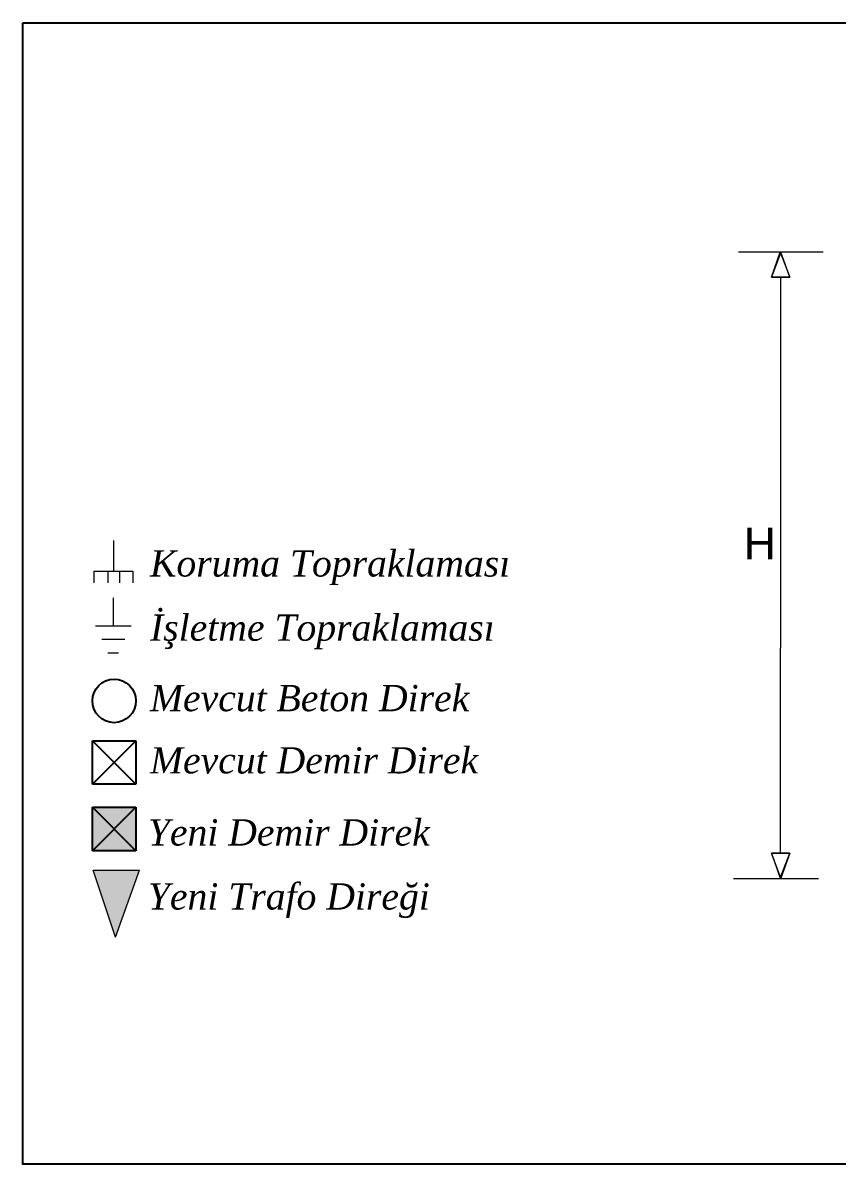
# Model space of a CAD drawing. Header units: millimetres. Extents: x 2046 to 14753, y 2361 to 29276.
# Drawn here: x 5257.1 to 5329.1, y 3575.8 to 3676.7 of the extents above; entities that cross this region are included whole.
import ezdxf

# ---------------------------------------------------------------- set-up
doc = ezdxf.new("R2010")
doc.units = ezdxf.units.MM
for name, color, linetype, lineweight in [('KANAL_TIPLER', 5, 'Continuous', 0), ('KOLON', 51, 'Continuous', 9), ('KUVVET', 1, 'Continuous', 25), ('SEMBOL', 7, 'Continuous', 25)]:
    doc.layers.add(name, color=color, linetype=linetype, lineweight=lineweight)
doc.styles.add('ELK2', font='timesi.ttf')
doc.styles.get("Standard").update_dxf_attribs({"font": 'arial.ttf'})

# ---------------------------------------------------------------- blocks, each defined once
blk = doc.blocks.new('direk')
at = {"layer": 'SEMBOL'}
blk.add_hatch(color=256, dxfattribs=at).paths.add_polyline_path([(1804961, 2540256), (1804961, 2539626), (1805591, 2539626), (1805591, 2540256)])
for p, q in [((1804962, 2540256), (1805592, 2540256)), ((1804962, 2539626), (1804962, 2540256)), ((1804962, 2540256), (1805592, 2539626)), ((1805592, 2540256), (1804962, 2539626)), ((1805592, 2540256), (1805592, 2539626)), ((1805592, 2539626), (1804962, 2539626))]:
    blk.add_line(p, q, dxfattribs=at)
blk = doc.blocks.new('jk')
at = {"layer": 'KOLON'}
blk.add_hatch(color=256, dxfattribs=at).paths.add_polyline_path([(2677463, 420356), (2679146, 420688), (2678567, 421647)])
for p, q in [((2677463, 420356), (2678567, 421647)), ((2678567, 421647), (2679146, 420688)), ((2677463, 420356), (2679146, 420688))]:
    blk.add_line(p, q, dxfattribs=at)
blk = doc.blocks.new('HJ')
at = {"layer": 'SEMBOL', "lineweight": 13}
for p, q in [((381299.74, 4255656.68), (381299.74, 4255651.36)), ((381296.35, 4255651.36), (381303.13, 4255651.36)), ((381296.35, 4255651.36), (381296.35, 4255649.33)), ((381298.75, 4255651.36), (381298.75, 4255649.33)), ((381300.79, 4255651.36), (381300.79, 4255649.33)), ((381303.13, 4255651.36), (381303.13, 4255649.33))]:
    blk.add_line(p, q, dxfattribs=at)
blk = doc.blocks.new('ghjhk')
at = {"layer": 'SEMBOL', "lineweight": 13}
for p, q in [((382801.21, 4259481.13), (382806.7, 4259478.35)), ((382804.93, 4259474.85), (382808.47, 4259481.86)), ((382808.23, 4259474.73), (382810.52, 4259479.27)), ((382811.52, 4259474.6), (382812.59, 4259476.7))]:
    blk.add_line(p, q, dxfattribs=at)

msp = doc.modelspace()

# ---------------------------------------------------------------- linework, layer by layer
at = {"color": 0}
msp.add_lwpolyline([(5257.117, 3676.692), (5544.55, 3676.692), (5544.55, 3575.77), (5257.117, 3575.77)], close=True, dxfattribs=at)
at = {"layer": 'KANAL_TIPLER', "color": 1, "lineweight": 0}
for p, q in [((5327.9, 3656.422, 0), (5320.398, 3656.422, 0)), ((5324.149, 3656.422, 0), (5323.307, 3654.208, 0)), ((5323.307, 3654.208, 0), (5324.097, 3656.422, 0)), ((5324.097, 3656.422, 0), (5324.939, 3654.208, 0)), ((5324.939, 3654.208, 0), (5324.149, 3656.422, 0)), ((5323.307, 3654.208, 0), (5324.939, 3654.208, 0)), ((5324.939, 3654.208, 0), (5323.307, 3654.208, 0)), ((5324.123, 3654.208, 0), (5324.123, 3621.388, 0)), ((5324.123, 3643.395, 0), (5324.123, 3635.187, 0)), ((5324.123, 3603.264, 0), (5324.123, 3621.388, 0)), ((5324.123, 3603.264, 0), (5324.123, 3611.472, 0)), ((5324.149, 3601.05, 0), (5323.307, 3603.264, 0)), ((5323.307, 3603.264, 0), (5324.939, 3603.264, 0)), ((5324.939, 3603.264, 0), (5323.307, 3603.264, 0)), ((5323.307, 3603.264, 0), (5324.097, 3601.05, 0)), ((5324.097, 3601.05, 0), (5324.939, 3603.264, 0)), ((5324.939, 3603.264, 0), (5324.149, 3601.05, 0)), ((5327.468, 3601.008, 0), (5319.966, 3601.008, 0))]:
    msp.add_line(p, q, dxfattribs=at)
at = {"layer": 'SEMBOL'}
for p, q in [((5263.268, 3609.368), (5263.268, 3613.214)), ((5263.268, 3613.214), (5267.113, 3613.214)), ((5263.268, 3609.368), (5267.113, 3613.214)), ((5263.268, 3613.214), (5267.113, 3609.368)), ((5267.113, 3613.214), (5267.113, 3609.368)), ((5267.113, 3609.368), (5263.268, 3609.368))]:
    msp.add_line(p, q, dxfattribs=at)
msp.add_circle((5265.191, 3616.735), 1.928, dxfattribs=at)

# ---------------------------------------------------------------- block references
at = {"layer": 'KUVVET', "xscale": 0.5086200000000002, "yscale": 0.5086200000000002, "zscale": 0.5086200000000002}
msp.add_blockref('HJ', (-188671.551, -2160881.183, 0), dxfattribs=at)
at = {"layer": 'KUVVET', "xscale": 0.4, "yscale": 0.4, "zscale": 0.4, "rotation": 296.7823824465626}
msp.add_blockref('ghjhk', (-1584748.558, -627413.862), dxfattribs=at)
at = {"layer": 'KUVVET', "lineweight": 53, "xscale": 0.003662064, "yscale": 0.003662064, "zscale": 0.003662064, "rotation": 58.90215307102292}
msp.add_blockref('jk', (1519.128, -5595.16), dxfattribs=at)
at = {"layer": 'SEMBOL', "xscale": 0.006103440000000001, "yscale": 0.006103440000000001, "zscale": 0.006103440000000001, "rotation": 269.9999999631386}
msp.add_blockref('direk', (-10237.185, 14623.808), dxfattribs=at)

# ---------------------------------------------------------------- texts
at = {"layer": 'KANAL_TIPLER', "color": 1, "lineweight": 0}
msp.add_text('H', height=2.8, rotation=0.00001, dxfattribs=at).set_placement((5320.872, 3629.243, 0))
at = {"layer": 'SEMBOL', "style": 'ELK2'}
for s, p in [('Koruma Topraklaması', (5268.364, 3627.731)), ('İşletme Topraklaması', (5268.364, 3622.053)), ('Mevcut Beton Direk', (5268.364, 3615.822)), ('Mevcut Demir Direk', (5268.364, 3610.319)), ('Yeni Demir Direk', (5268.173, 3603.943)), ('Yeni Trafo Direği', (5268.173, 3598.282))]:
    msp.add_text(s, height=2.32131, dxfattribs=at).set_placement(p)

doc.saveas('drawing.dxf')
